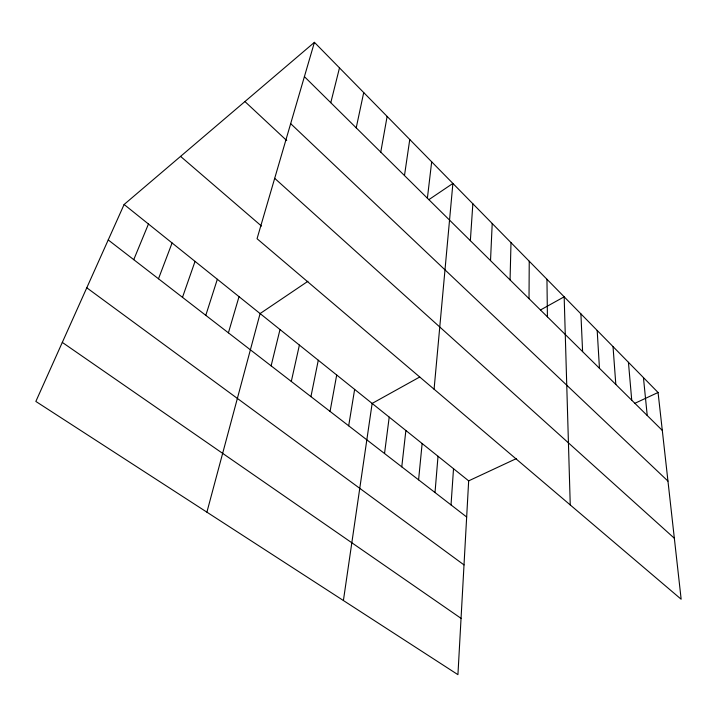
<?xml version="1.0" encoding="UTF-8"?>
<svg xmlns="http://www.w3.org/2000/svg" width="717" height="717" viewBox="0 0 717 717"><rect width="100%" height="100%" fill="white"/><g stroke="black" fill="none" stroke-linecap="round" stroke-linejoin="round"><path stroke-width="1.08" d="M529.021 298.666L529.236 261.221M510.065 279.926L510.997 242.633M490.518 260.612L492.212 223.498M124.113 204.488L468.667 480.856L457.93 674.661L35.85 401.439L124.113 204.488L314.422 42.339L658.063 392.486L681.15 599.224L257.053 238.716L314.422 42.339M470.352 240.679L472.853 203.771M451.029 504.929L453.52 468.703M435.013 492.543L438.015 456.263M434.081 389.206L452.893 183.435L428.874 199.649M418.594 479.852L422.134 443.527M401.771 466.848L405.876 430.487M427.386 198.206L431.679 161.818M384.527 453.52L389.214 417.124M404.478 175.548L409.765 139.492M343.407 600.523L372.141 403.429L419.714 377.017M348.686 425.817L354.637 389.394M380.763 152.112L387.126 116.423M330.062 411.415L336.694 375M310.936 396.635L318.285 360.23M356.215 127.841L363.716 92.565M291.299 381.453L299.392 345.083M271.116 365.858L280.006 329.533M330.779 102.701L339.491 67.882M206.899 512.162L260.101 313.562L307.934 281.279M228.409 332.84L239.021 296.659M205.788 315.355L217.341 279.272M182.494 297.34L195.042 261.382M158.484 278.788L172.089 242.973M133.747 259.662L148.455 224.018M540.475 309.977L564.171 296.82L570.248 504.956M468.667 480.856L516.392 458.584M634.886 403.304L658.063 392.486M62.307 342.403L461.049 618.35M86.784 287.795L464.016 564.915M108.231 239.935L466.668 517.011M180.567 156.387L261.481 226.052M274.692 178.327L674.338 538.252M244.927 101.554L286.728 140.568M290.672 123.647L667.957 481.098M304.402 76.629L662.293 430.406M643.445 377.59L647.227 415.51M628.433 362.3L631.74 400.203M613.026 346.598L615.822 384.473M597.189 330.465L599.457 368.287M580.904 313.876L582.607 351.635M546.954 279.28L547.421 316.851"/></g></svg>
